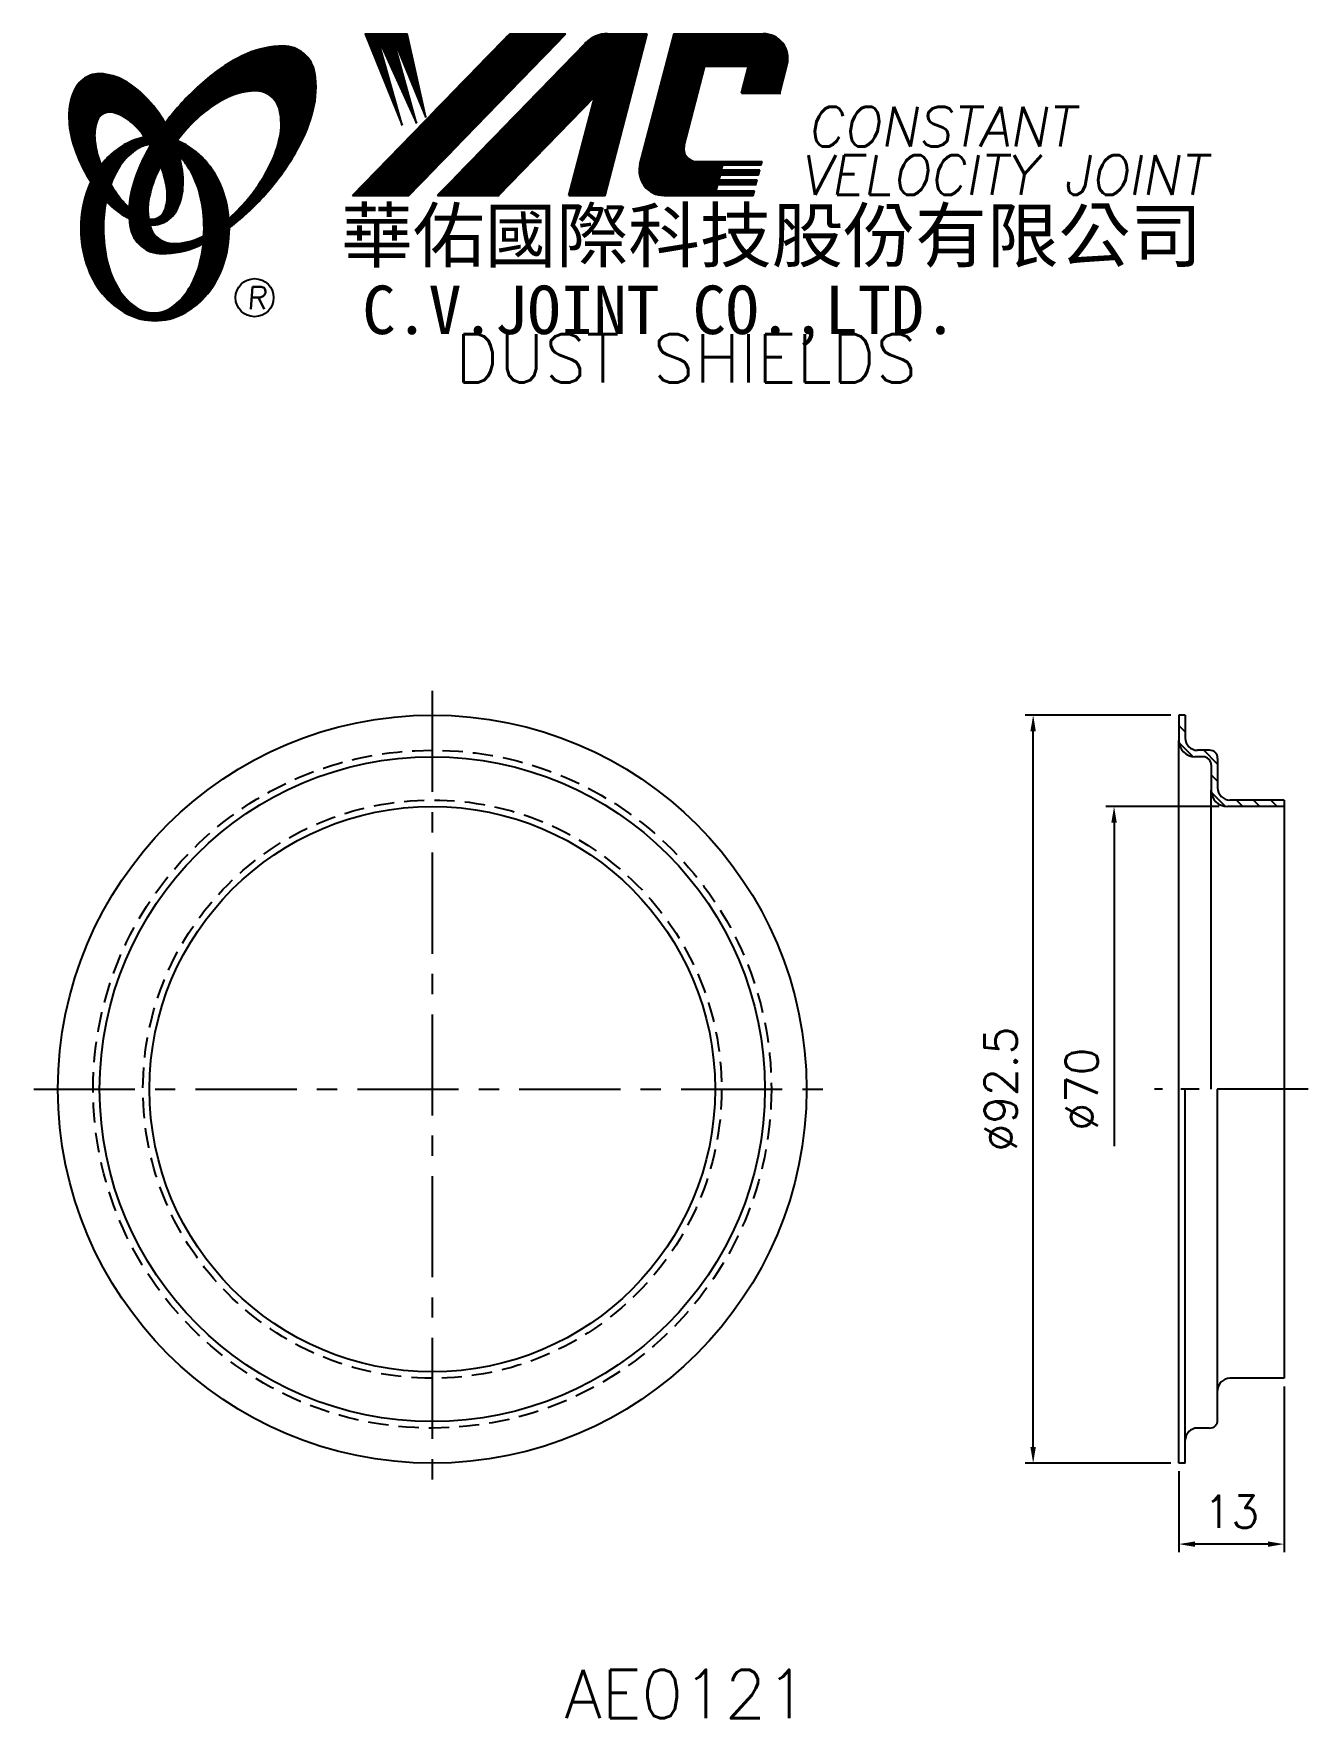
# Model space of a CAD drawing. Extents: x 95 to 252, y -5 to 203.
import ezdxf
from ezdxf.enums import TextEntityAlignment as Align

# ---------------------------------------------------------------- set-up
doc = ezdxf.new("R2010")
doc.units = 0
doc.header["$LTSCALE"] = 10
doc.header["$MEASUREMENT"] = 0
doc.linetypes.add('CENTER', pattern=[2, 1.25, -0.25, 0.25, -0.25])
doc.linetypes.add('HIDDEN', pattern=[0.375, 0.25, -0.125])
doc.layers.get('0').update_dxf_attribs({"linetype": 'CONTINUOUS'})
doc.layers.get('DEFPOINTS').update_dxf_attribs({"linetype": 'CONTINUOUS'})
doc.layers.add('4', color=4, linetype='CONTINUOUS')
doc.styles.add('CHINA', font='KAIU.TTF')
doc.styles.add('ITALICC', font='simplex.shx')
doc.dimstyles.new('STANDARD$0', dxfattribs={"dimtxt": 4, "dimasz": 2, "dimexe": 1, "dimexo": 1, "dimgap": 2, "dimtad": 1, "dimdec": 4, "dimzin": 10, "dimtxsty": 'ITALICC', "dimcen": 2, "dimclrd": 5, "dimclre": 5, "dimclrt": 18, "dimaunit": 1, "dimazin": 3, "dimtp": 0.1, "dimtfac": 0.7, "dimtdec": 4, "dimtmove": 0, "dimatfit": 3, "dimtolj": 1, "dimtzin": 10})
pattern_1 = [(45, (0.122353, -4.169566), (-0.00883883476, 0.00883883476), [])]
pattern_2 = [(45, (168.712898, -40.473975), (-0.00727476112, 0.00727476112), [])]

# ---------------------------------------------------------------- blocks, each defined once
blk = doc.blocks.new('*D14')
at = {"color": 5, "linetype": 'BYBLOCK'}
for p, q in [((235.31, 119.02), (217.31, 119.02)), ((218.31, 28.52), (218.31, 117.02)), ((235.31, 26.52), (217.31, 26.52))]:
    blk.add_line(p, q, dxfattribs=at)
for points in [[(217.97, 117.02), (218.64, 117.02), (218.31, 119.02)], [(217.97, 28.52), (218.64, 28.52), (218.31, 26.52)]]:
    blk.add_solid(points, dxfattribs=at)
at = {"layer": 'DEFPOINTS', "color": 0, "linetype": 'BYBLOCK'}
for p in [(218.31, 119.02), (236.31, 119.02), (236.31, 26.52)]:
    blk.add_point(p, dxfattribs=at)
at = {"color": 18, "linetype": 'BYBLOCK', "insert": (214.31, 72.77), "char_height": 4, "attachment_point": 5, "rotation": 90, "style": 'ITALICC'}
blk.add_mtext('\\A1;∅92.5', dxfattribs=at)
blk = doc.blocks.new('*D15')
at = {"color": 5, "linetype": 'BYBLOCK'}
for p, q in [((241.31, 107.72), (227.31, 107.72)), ((228.31, 105.72), (228.31, 65.72))]:
    blk.add_line(p, q, dxfattribs=at)
blk.add_solid([(227.97, 105.72), (228.64, 105.72), (228.31, 107.72)], dxfattribs=at)
at = {"layer": 'DEFPOINTS', "color": 0, "linetype": 'BYBLOCK'}
for p in [(228.31, 107.72), (242.31, 107.72), (236.31, 37.82)]:
    blk.add_point(p, dxfattribs=at)
at = {"color": 18, "linetype": 'BYBLOCK', "insert": (224.31, 72.77), "char_height": 4, "attachment_point": 5, "rotation": 90, "style": 'ITALICC'}
blk.add_mtext('\\A1;∅70', dxfattribs=at)
blk = doc.blocks.new('*D16')
at = {"color": 5, "linetype": 'BYBLOCK'}
for p, q in [((249.31, 36.02), (249.31, 15.52)), ((236.31, 25.52), (236.31, 15.52)), ((247.31, 16.52), (238.31, 16.52))]:
    blk.add_line(p, q, dxfattribs=at)
for points in [[(238.31, 16.85), (238.31, 16.18), (236.31, 16.52)], [(247.31, 16.85), (247.31, 16.18), (249.31, 16.52)]]:
    blk.add_solid(points, dxfattribs=at)
at = {"layer": 'DEFPOINTS', "color": 0, "linetype": 'BYBLOCK'}
for p in [(249.31, 37.02), (236.31, 26.52), (236.31, 16.52)]:
    blk.add_point(p, dxfattribs=at)
at = {"color": 18, "linetype": 'BYBLOCK', "insert": (242.81, 20.52), "char_height": 4, "attachment_point": 5, "style": 'ITALICC'}
blk.add_mtext('\\A1;13', dxfattribs=at)

msp = doc.modelspace()

# ---------------------------------------------------------------- hatches: boundary and pattern name
at = {"layer": '4', "linetype": 'CONTINUOUS'}
h = msp.add_hatch(dxfattribs=at)
h.set_pattern_fill('ANSI31', color=5, scale=0.1, style=0)
h.set_pattern_definition(pattern_1)
h.paths.add_polyline_path([(160.58106, 203.26142), (153.62375, 203.26142), (134.20714, 183.25766), (141.16445, 183.25766)])
h.paths.add_polyline_path([(164.12795, 195.49585), (160.94758, 183.25766), (165.42856, 183.25766), (170.627, 203.26142), (165.73027, 203.26142, 0.202785967), (162.9962, 202.105), (144.70206, 183.25766), (152.24898, 183.25766)])
h.paths.add_polyline_path([(177.75506, 199.263), (183.14878, 199.263), (182.27976, 195.91898), (186.99658, 195.91898), (187.9133, 199.44655, 0.490800957), (184.9631, 203.26142), (173.92878, 203.26142), (169.72172, 187.07253, 0.490800957), (172.67192, 183.25766), (183.70624, 183.25766), (183.86069, 183.85197), (179.14387, 183.85197), (179.33723, 184.59605), (184.05405, 184.59605), (184.21261, 185.20619), (179.49579, 185.20619), (179.65704, 185.82666), (184.37386, 185.82666), (184.53004, 186.42765), (179.81322, 186.42765), (179.97002, 187.03103), (184.68684, 187.03103), (184.80357, 187.48022), (176.66382, 187.48022, -0.490800957), (175.18872, 189.38766)])
h = msp.add_hatch(dxfattribs=at)
h.set_pattern_fill('ANSI31', color=1, scale=0.1, style=0)
h.set_pattern_definition(pattern_1)
h.paths.add_polyline_path([(140.93912, 203.26142), (135.76179, 203.26142), (140.33256, 191.95768), (137.26662, 202.91566), (142.10136, 192.19334), (139.15335, 202.91566), (143.28057, 192.9003)])
h = msp.add_hatch(dxfattribs=at)
h.set_pattern_fill('ANSI31', color=5, scale=0.082305, style=0)
h.set_pattern_definition([(45, (0.122353, -4.169566), (-0.00727476112, 0.00727476112), [])])
h.paths.add_polyline_path([(122.15782, 196.19894, -0.172879177), (124.0993, 195.54037, -0.172879177), (125.18659, 193.80232, -0.104527385), (125.21437, 190.47413, -0.065680101), (124.04484, 187.07217, -0.051823203), (121.60442, 183.22978, -0.044272532), (118.92945, 180.40345, -0.020203161), (118.98303, 179.26553, 0.006517006), (119.38758, 179.57761, 0.049863361), (123.94101, 183.99067, 0.049863361), (127.53065, 189.21784, 0.063682799), (129.35169, 193.84518, 0.103597411), (129.54099, 198.42915, 0.177892575), (128.19238, 200.79943, 0.177892575), (125.62999, 201.73276, 0.103597411), (121.14219, 200.77971, 0.063682799), (116.88445, 198.21064, 0.049863361), (112.33102, 193.79758, 0.016070017), (111.06033, 192.19126, -0.007061632), (111.30761, 191.75423, -0.031648676), (112.26019, 189.71766, -0.008069351), (112.6921, 190.28197, -0.051823203), (115.87047, 193.54042, -0.065680101), (118.9124, 195.46078, -0.104527385)])
h.paths.add_polyline_path([(109.08215, 183.03762, -0.065680101), (110.25169, 186.43958, -0.006063428), (110.49563, 186.91459, 0.027613469), (109.76879, 188.50266, 0.017011252), (109.23537, 189.43764, 0.007829282), (108.74139, 188.57041, 0.063682799), (106.92034, 183.94306, 0.103597411), (106.73104, 179.35909, 0.177892575), (108.07965, 176.98882, 0.177892575), (110.64204, 176.05549, 0.103597411), (115.12984, 177.00853, 0.008811776), (115.75681, 177.29861, 0.013922709), (115.83413, 178.26842, -0.009086703), (115.38412, 178.05097, -0.104527385), (112.1387, 177.31281, -0.172879177), (110.19723, 177.97138, -0.172879177), (109.10993, 179.70943, -0.104527385)])
h = msp.add_hatch(dxfattribs=at)
h.set_pattern_fill('ANSI31', color=3, scale=0.082305, style=0)
h.set_pattern_definition(pattern_2)
h.paths.add_polyline_path([(106.36132, 197.24977, 0.106488277), (103.41944, 198.28835, 0.158297415), (101.32924, 197.8933, 0.158297415), (99.86991, 196.34561, 0.106488277), (99.1591, 193.30785, 0.071723199), (99.57714, 189.99489, 0.058080454), (101.12213, 186.1795, 0.058080454), (103.50317, 182.82171, 0.071723199), (106.06841, 180.68396, 0.020895977), (106.6086, 180.38197, -0.030777155), (106.59269, 181.75819, -0.042059526), (105.49634, 182.92095, -0.04691039), (103.87717, 185.4021, -0.04691039), (102.74889, 188.14159, -0.060581117), (102.34679, 190.40365, -0.10187153), (102.65841, 192.49185, -0.185892489), (103.4385, 193.3835, -0.185892489), (104.61514, 193.52162, -0.10187153), (106.51279, 192.59608, -0.060581117), (108.14963, 190.98381, -0.04691039), (109.76879, 188.50266, -0.04691039), (110.89707, 185.76318, -0.060581117), (111.29917, 183.50111, -0.10187153), (110.98755, 181.41291, -0.185892489), (110.20746, 180.52126, -0.185892489), (109.03082, 180.38314, -0.002013383), (108.99002, 180.39377, 0.021593804), (109.10993, 179.70943, 0.006477741), (109.12794, 179.63239, 0.14950097), (111.10049, 180.04043, 0.158297415), (112.55982, 181.58812, 0.106488277), (113.27064, 184.62589, 0.071723199), (112.85259, 187.93884, 0.058080454), (111.30761, 191.75423, 0.058080454), (108.92656, 195.11202, 0.071723199)])
h = msp.add_hatch(dxfattribs=at)
h.set_pattern_fill('ANSI31', color=1, scale=0.082305, style=0)
h.set_pattern_definition(pattern_2)
h.paths.add_polyline_path([(107.45494, 188.92633, -0.120168026), (109.14674, 189.57971, 0.016865385), (108.54697, 190.46245, 0.076648372), (106.39075, 189.74354, 0.104809576), (103.30629, 187.23044, 0.005838257), (103.13935, 187.01824, 0.028089978), (103.87717, 185.4021, 0.014237292), (104.3193, 184.61705, -0.045767751), (105.24448, 186.5539, -0.106890197)])
h.paths.add_polyline_path([(103.42358, 179.17171, -0.048711043), (103.75368, 182.55204, -0.007865741), (103.50317, 182.82171, -0.037695478), (101.8673, 184.94047, 0.03042545), (101.34197, 183.6365, 0.080710289), (100.61654, 179.17171, 0.080710289), (101.34197, 174.70692, 0.089265679), (103.30629, 171.11298, 0.104809576), (106.39075, 168.59988, 0.11926607), (109.79994, 167.77494, 0.11926607), (113.20913, 168.59988, 0.104809576), (116.29359, 171.11298, 0.089265679), (118.25791, 174.70692, 0.080710289), (118.98335, 179.17171, 0.080710289), (118.25791, 183.6365, 0.089265679), (116.29359, 187.23044, 0.104809576), (113.20913, 189.74354, 0.025513357), (112.5159, 190.05629, 0.004818181), (112.26019, 189.71766, -0.023722145), (112.80141, 188.12091, -0.065307489), (114.03659, 186.5539, -0.073950765), (115.34904, 183.35617, -0.060532391), (115.8575, 179.17171, -0.060532391), (115.34904, 174.98724, -0.073950765), (114.03659, 171.78952, -0.106890197), (111.82613, 169.41709, -0.153118262), (109.64054, 168.73171, -0.153118262), (107.45494, 169.41709, -0.106890197), (105.24448, 171.78952, -0.073950765), (103.93203, 174.98724, -0.060532391)])
h = msp.add_hatch(dxfattribs=at)
h.set_pattern_fill('ANSI31', color=5, scale=12, angle=90, style=0)
h.set_pattern_definition([(135, (5.2047, -7.5342), (-1.06066, -1.06066), [])])
h.paths.add_polyline_path([(242.60709, 108.51733, -0.414213562), (241.10709, 110.01733), (241.10709, 113.66733, 0.414213562), (240.10709, 114.66733), (238.60709, 114.66733, -0.414213562), (237.10709, 116.16733), (237.10709, 119.01733), (236.30709, 119.01733), (236.30709, 115.86733, 0.414213562), (238.30709, 113.86733), (239.30709, 113.86733, -0.414213562), (240.30709, 112.86733), (240.30709, 109.71733, 0.414213562), (242.30709, 107.71733), (249.30709, 107.71733), (249.30709, 108.51733)])

# ---------------------------------------------------------------- linework, layer by layer
at = {"layer": '4', "color": 5, "linetype": 'CONTINUOUS'}
for p, q in [((134.20714, 183.25766), (153.62375, 203.26142)), ((141.16445, 183.25766), (160.58106, 203.26142)), ((144.70206, 183.25766), (162.9962, 202.105)), ((153.62375, 203.26142), (160.58106, 203.26142)), ((165.42856, 183.25766), (170.627, 203.26142)), ((165.73027, 203.26142), (170.627, 203.26142)), ((169.72172, 187.07253), (173.92878, 203.26142)), ((173.92878, 203.26142), (184.9631, 203.26142)), ((175.18872, 189.38766), (177.75506, 199.263)), ((177.75506, 199.263), (183.14878, 199.263)), ((182.27976, 195.91898), (183.14878, 199.263)), ((186.99658, 195.91898), (187.9133, 199.44655)), ((182.27976, 195.91898), (187.14701, 195.91898)), ((152.24898, 183.25766), (164.12795, 195.49585)), ((160.94758, 183.25766), (164.12795, 195.49585)), ((176.66382, 187.48022), (184.80357, 187.48022)), ((184.68684, 187.03103), (184.80357, 187.48022)), ((179.49579, 185.20619), (179.65704, 185.82666)), ((179.65704, 185.82666), (184.37386, 185.82666)), ((179.81322, 186.42765), (179.97002, 187.03103)), ((179.81322, 186.42765), (184.53004, 186.42765)), ((179.97002, 187.03103), (184.68684, 187.03103)), ((184.37386, 185.82666), (184.53004, 186.42765)), ((179.14387, 183.85197), (179.33723, 184.59605)), ((179.14387, 183.85197), (183.86069, 183.85197)), ((179.33723, 184.59605), (184.05405, 184.59605)), ((179.49579, 185.20619), (184.21261, 185.20619)), ((183.70624, 183.25766), (183.86069, 183.85197)), ((184.05405, 184.59605), (184.21261, 185.20619)), ((134.20714, 183.25766), (141.16445, 183.25766)), ((144.70206, 183.25766), (152.24898, 183.25766)), ((160.94758, 183.25766), (165.42856, 183.25766)), ((172.67192, 183.25766), (183.70624, 183.25766))]:
    msp.add_line(p, q, dxfattribs=at)
at = {"layer": '4', "color": 1, "linetype": 'CONTINUOUS'}
for p, q in [((135.76179, 203.26142), (140.33256, 191.95768)), ((135.76179, 203.26142), (140.93912, 203.26142)), ((137.26662, 202.91566), (142.10136, 192.19334)), ((140.33256, 191.95768), (137.26662, 202.91566)), ((142.10136, 192.19334), (139.15335, 202.91566)), ((139.15335, 202.91566), (143.28057, 192.9003)), ((143.28057, 192.9003), (140.93912, 203.26142))]:
    msp.add_line(p, q, dxfattribs=at)
at = {"layer": '4', "color": 5, "linetype": 'CENTER'}
for p, q in [((144.05715, 122.01733), (144.05715, 23.51733)), ((94.80715, 72.76733), (193.30715, 72.76733))]:
    msp.add_line(p, q, dxfattribs=at)
at = {"layer": '4', "color": 7, "linetype": 'CONTINUOUS'}
for p, q in [((237.10709, 119.01733), (236.30709, 119.01733)), ((236.30709, 119.01733), (236.30709, 115.86733)), ((237.10709, 119.01733), (237.10709, 116.16733)), ((236.30709, 29.66733), (236.30709, 115.86733)), ((240.10709, 114.66733), (238.60709, 114.66733)), ((239.30709, 113.86733), (238.30709, 113.86733)), ((240.30709, 112.86733), (240.30709, 109.71733)), ((241.10709, 113.66733), (241.10709, 110.01733)), ((240.30709, 72.76733), (240.30709, 109.71733)), ((249.30709, 108.51733), (242.60709, 108.51733)), ((249.30709, 108.51733), (249.30709, 37.01733)), ((249.30709, 107.71733), (242.30709, 107.71733)), ((237.10709, 26.51733), (237.10709, 72.76733)), ((241.10709, 31.86733), (241.10709, 72.76733)), ((249.30709, 37.01733), (242.60709, 37.01733)), ((236.30709, 26.51733), (236.30709, 29.66733)), ((240.10709, 30.86733), (238.60709, 30.86733)), ((237.10709, 26.51733), (236.30709, 26.51733))]:
    msp.add_line(p, q, dxfattribs=at)
at = {"layer": '4', "color": 5, "linetype": 'CENTER', "ltscale": 0.9}
msp.add_line((252.30709, 72.76733), (233.30709, 72.76733), dxfattribs=at)
at = {"layer": '4', "color": 5, "linetype": 'CONTINUOUS'}
for points in [[(118.98303, 179.26553, 0.006517006), (119.38758, 179.57761, 0.049863361), (123.94101, 183.99067, 0.049863361), (127.53065, 189.21784, 0.063682799), (129.35169, 193.84518, 0.103597411), (129.54099, 198.42915, 0.177892575), (128.19238, 200.79943, 0.177892575), (125.62999, 201.73276, 0.103597411), (121.14219, 200.77971, 0.063682799), (116.88445, 198.21064, 0.049863361), (112.33102, 193.79758, 0.016070017), (111.06033, 192.19126)], [(118.92945, 180.40345, 0.044272532), (121.60442, 183.22978, 0.051823203), (124.04484, 187.07217, 0.065680101), (125.21437, 190.47413, 0.104527385), (125.18659, 193.80232, 0.172879177), (124.0993, 195.54037, 0.172879177), (122.15782, 196.19894, 0.104527385), (118.9124, 195.46078, 0.065680101), (115.87047, 193.54042, 0.051823203), (112.6921, 190.28197, 0.008069351), (112.26019, 189.71766)], [(109.23537, 189.43764, 0.007829282), (108.74139, 188.57041, 0.063682799), (106.92034, 183.94306, 0.103597411), (106.73104, 179.35909, 0.177892575), (108.07965, 176.98882, 0.177892575), (110.64204, 176.05549, 0.103597411), (115.12984, 177.00853, 0.008811776), (115.75681, 177.29861, 0.008811776)], [(110.49563, 186.91459, 0.006063428), (110.25169, 186.43958, 0.065680101), (109.08215, 183.03762, 0.104527385), (109.10993, 179.70943, 0.172879177), (110.19723, 177.97138, 0.172879177), (112.1387, 177.31281, 0.104527385), (115.38412, 178.05097, 0.009086703), (115.83413, 178.26842, 0.009086703)]]:
    msp.add_lwpolyline(points, format="xyb", dxfattribs=at)
at = {"layer": '4', "color": 3, "linetype": 'CONTINUOUS'}
for points in [[(109.12794, 179.63239, 0.14950097), (111.10049, 180.04043, 0.158297415), (112.55982, 181.58812, 0.106488277), (113.27064, 184.62589, 0.071723199), (112.85259, 187.93884, 0.058080454), (111.30761, 191.75423, 0.058080454), (108.92656, 195.11202, 0.071723199), (106.36132, 197.24977, 0.106488277), (103.41944, 198.28835, 0.158297415), (101.32924, 197.8933, 0.158297415), (99.86991, 196.34561, 0.106488277), (99.1591, 193.30785, 0.071723199), (99.57714, 189.99489, 0.058080454), (101.12213, 186.1795, 0.058080454), (103.50317, 182.82171, 0.071723199), (106.06841, 180.68396, 0.020895977), (106.6086, 180.38197, 0.020895977)], [(108.99002, 180.39377, 0.002013383), (109.03082, 180.38314, 0.185892489), (110.20746, 180.52126, 0.185892489), (110.98755, 181.41291, 0.10187153), (111.29917, 183.50111, 0.060581117), (110.89707, 185.76318, 0.04691039), (109.76879, 188.50266, 0.04691039), (108.14963, 190.98381, 0.060581117), (106.51279, 192.59608, 0.10187153), (104.61514, 193.52162, 0.185892489), (103.4385, 193.3835, 0.185892489), (102.65841, 192.49185, 0.10187153), (102.34679, 190.40365, 0.060581117), (102.74889, 188.14159, 0.04691039), (103.87717, 185.4021, 0.04691039), (105.49634, 182.92095, 0.042059526), (106.59269, 181.75819, 0.042059526)]]:
    msp.add_lwpolyline(points, format="xyb", dxfattribs=at)
at = {"layer": '4', "color": 1, "linetype": 'CONTINUOUS'}
for points in [[(101.8673, 184.94047, 0.03042545), (101.34197, 183.6365, 0.080710289), (100.61654, 179.17171, 0.080710289), (101.34197, 174.70692, 0.089265679), (103.30629, 171.11298, 0.104809576), (106.39075, 168.59988, 0.11926607), (109.79994, 167.77494, 0.11926607), (113.20913, 168.59988, 0.104809576), (116.29359, 171.11298, 0.089265679), (118.25791, 174.70692, 0.080710289), (118.98335, 179.17171, 0.080710289), (118.25791, 183.6365, 0.089265679), (116.29359, 187.23044, 0.104809576), (113.20913, 189.74354, 0.025513357), (112.5159, 190.05629, 0.025513357)], [(108.54697, 190.46245, 0.076648372), (106.39075, 189.74354, 0.104809576), (103.30629, 187.23044, 0.005838257), (103.13935, 187.01824, 0.005838257)], [(109.14674, 189.57971, 0.120168026), (107.45494, 188.92633, 0.106890197), (105.24448, 186.5539, 0.045767751), (104.3193, 184.61705, 0.045767751)], [(103.75368, 182.55204, 0.048711043), (103.42358, 179.17171, 0.060532391), (103.93203, 174.98724, 0.073950765), (105.24448, 171.78952, 0.106890197), (107.45494, 169.41709, 0.153118262), (109.64054, 168.73171, 0.153118262), (111.82613, 169.41709, 0.106890197), (114.03659, 171.78952, 0.073950765), (115.34904, 174.98724, 0.060532391), (115.8575, 179.17171, 0.060532391), (115.34904, 183.35617, 0.073950765), (114.03659, 186.5539, 0.065307489), (112.80141, 188.12091)]]:
    msp.add_lwpolyline(points, format="xyb", dxfattribs=at)
at = {"layer": '4', "color": 5, "linetype": 'CONTINUOUS'}
msp.add_circle((122.10418, 170.62599), 2.35282, dxfattribs=at)
at = {"layer": '4', "color": 7, "linetype": 'CONTINUOUS'}
for radius in [46.25, 41.1, 34.95]:
    msp.add_circle((144.05715, 72.76733), radius, dxfattribs=at)
at = {"layer": '4', "color": 5, "linetype": 'HIDDEN'}
for radius in [41.9, 35.75]:
    msp.add_circle((144.05715, 72.76733), radius, dxfattribs=at)
at = {"layer": '4', "color": 5, "linetype": 'CONTINUOUS'}
for centre, radius, start, end in [((165.73027, 199.45118), 3.81024, 90, 135.8533387), ((184.9631, 200.21323), 3.04819, 345.4326059, 90), ((176.66382, 189.00432), 1.5241, 165.4326059, 270), ((172.67192, 186.30585), 3.04819, 165.4326059, 270)]:
    msp.add_arc(centre, radius, start, end, dxfattribs=at)
at = {"layer": '4', "color": 7, "linetype": 'CONTINUOUS'}
for centre, radius, start, end in [((238.30709, 115.86733), 2, 180, 270), ((238.60709, 116.16733), 1.5, 180, 270), ((240.10709, 113.66733), 1, 0, 90), ((239.30709, 112.86733), 1, 0, 90), ((242.30709, 109.71733), 2, 180, 270), ((242.60709, 110.01733), 1.5, 180, 270), ((242.60709, 35.51733), 1.5, 90, 180), ((240.10709, 31.86733), 1, 270, 0), ((238.60709, 29.36733), 1.5, 90, 180)]:
    msp.add_arc(centre, radius, start, end, dxfattribs=at)
msp.add_point((240.30709, 107.71733), dxfattribs=at)

# ---------------------------------------------------------------- texts
at = {"layer": '4', "color": 5, "linetype": 'CONTINUOUS', "style": 'ITALICC'}
for s, height, oblique, p in [('CONSTANT', 4.9, 10, (190.35596, 189.32812)), ('VELOCITY JOINT', 4.9, 10, (189.47773, 183.33274)), ('R', 2.75625, 5, (121.14549, 169.21638))]:
    msp.add_text(s, height=height, dxfattribs=dict(at, oblique=oblique)).set_placement(p)
at = {"layer": '4', "color": 7, "linetype": 'CONTINUOUS', "style": 'CHINA'}
for s, height, p in [('華佑國際科技股份有限公司', 6.5, (132.79379, 175.06781)), ('C.V.JOINT CO.,LTD.', 6, (135.42242, 166.12159))]:
    msp.add_text(s, height=height, dxfattribs=at).set_placement(p)
at = {"layer": '4', "color": 18, "linetype": 'CONTINUOUS', "style": 'ITALICC'}
for s, p in [('DUST SHIELDS', (175.42515, 160.12877)), ('AE0121', (175.42515, -5.01862))]:
    msp.add_text(s, height=6, dxfattribs=at).set_placement(p, align=Align.CENTER)

# ---------------------------------------------------------------- dimensions: what is measured, and where the dimension line sits
at = {"layer": '4', "color": 7, "linetype": 'CONTINUOUS'}
dim = msp.add_linear_dim(base=(218.30715, 119.01733), p1=(236.30709, 26.51733), p2=(236.30709, 119.01733), angle=90, text='%%C92.5', dimstyle='STANDARD$0', dxfattribs=at)
dim.commit()
dim.dimension.update_dxf_attribs({"geometry": '*D14', "text_midpoint": (214.30715, 72.76733)})
dim = msp.add_linear_dim(base=(228.30713, 107.71733), p1=(236.30709, 37.81733), p2=(242.30709, 107.71733), angle=90, text='%%C70', dimstyle='STANDARD$0', override={"dimcen": -2, "dimse1": 1, "dimsd1": 1}, dxfattribs=at)
dim.commit()
dim.dimension.update_dxf_attribs({"geometry": '*D15', "text_midpoint": (224.30713, 72.76733)})
dim = msp.add_linear_dim(base=(236.30709, 16.51731), p1=(249.30709, 37.01733), p2=(236.30709, 26.51733), text='13', dimstyle='STANDARD$0', dxfattribs=at)
dim.commit()
dim.dimension.update_dxf_attribs({"geometry": '*D16', "text_midpoint": (242.80709, 20.51731)})

doc.saveas('drawing.dxf')
